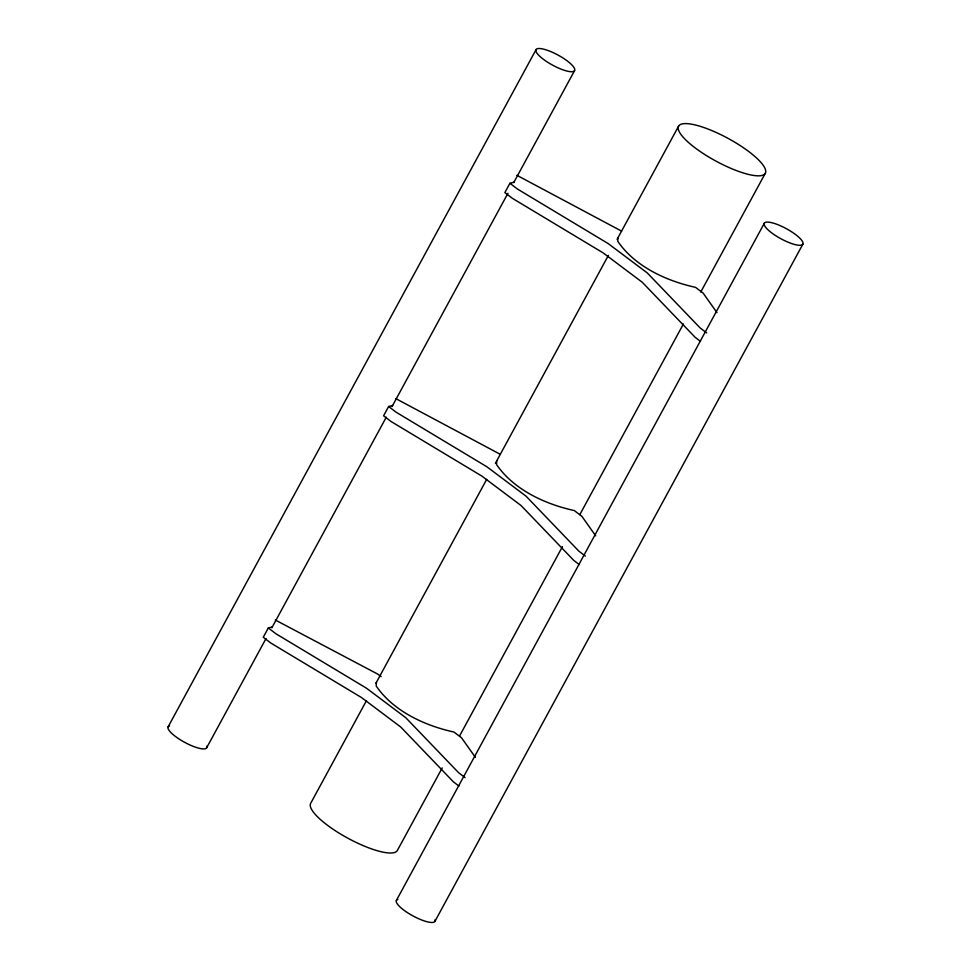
<?xml version="1.0" encoding="UTF-8"?>
<svg xmlns="http://www.w3.org/2000/svg" width="971" height="971" viewBox="0 0 971 971"><rect width="100%" height="100%" fill="white"/><g stroke="black" fill="none" stroke-linecap="round" stroke-linejoin="round"><path stroke-width="1.46" d="M376.408 682.346L376.202 686.024C393.498 711.282 424.691 725.604 453.943 732.037L461.553 737.814L475.377 757.319M496.739 460.873L496.533 464.551C513.829 489.797 545.022 504.119 574.274 510.552L581.884 516.341L595.709 535.846M618.005 237.664L617.799 241.354C635.107 266.6 666.288 280.922 695.552 287.355L703.162 293.145L716.974 312.638M168.153 726.793L536.089 49.606M272.329 626.914L268.312 627.97L263.25 637.267L270.86 643.057L361.479 697.53L400.695 726.976L453.481 781.922L458.919 786.049M392.672 405.441L388.643 406.497L383.594 415.794L391.192 421.584L481.81 476.057L521.026 505.503L573.812 560.449L579.25 564.576M513.938 182.232L509.909 183.301L504.859 192.598L512.47 198.375L603.076 252.848L642.304 282.294L695.078 337.24L700.516 341.379M206.641 747.816L266.042 638.505M271.831 627.836L386.264 417.227M392.053 406.558L507.942 193.278M513.732 182.609L574.577 70.628A21.932 5.717 28.5 0 0 548.214 50.589A21.932 5.717 28.5 0 0 543.202 59.146A21.932 5.717 28.5 0 0 574.577 70.628M366.492 700.601L310.72 803.248A49.339 12.878 28.5 0 0 347.509 838.009A49.339 12.878 28.5 0 0 397.321 850.547L442.218 767.903M375.898 683.281L486.714 479.322M495.404 463.325L608.392 255.373M617.083 239.376L678.644 126.072M459.599 735.909L562.452 546.612M579.833 514.618L683.402 323.998M700.783 292.004L765.245 173.372A49.339 12.878 28.5 0 0 705.941 128.269A49.339 12.878 28.5 0 0 694.653 147.519A49.339 12.878 28.5 0 0 765.245 173.372M396.423 900.372L764.359 223.184M434.911 921.394L802.847 244.207A21.932 5.717 28.5 0 0 776.484 224.167A21.932 5.717 28.5 0 0 771.472 232.724A21.932 5.717 28.5 0 0 802.847 244.207M516.888 175.302L621.634 231.147M395.61 398.511L500.356 454.355M275.279 619.984L377.853 674.177L381.118 676.653M509.909 183.301L517.519 189.078L608.125 243.551L647.354 272.997L700.14 327.943L706.657 332.895M388.643 406.497L396.253 412.287L486.859 466.76L526.088 496.205L578.862 551.14L585.392 556.104M268.312 627.97L275.922 633.76L366.528 688.233L405.744 717.678L458.53 772.625L465.06 777.577M206.738 746.177A21.932 5.717 28.5 0 1 184.502 742.245A21.932 5.717 28.5 0 1 169.561 725.871M435.008 919.755A21.932 5.717 28.5 0 1 412.772 915.811A21.932 5.717 28.5 0 1 397.831 899.449"/></g></svg>
